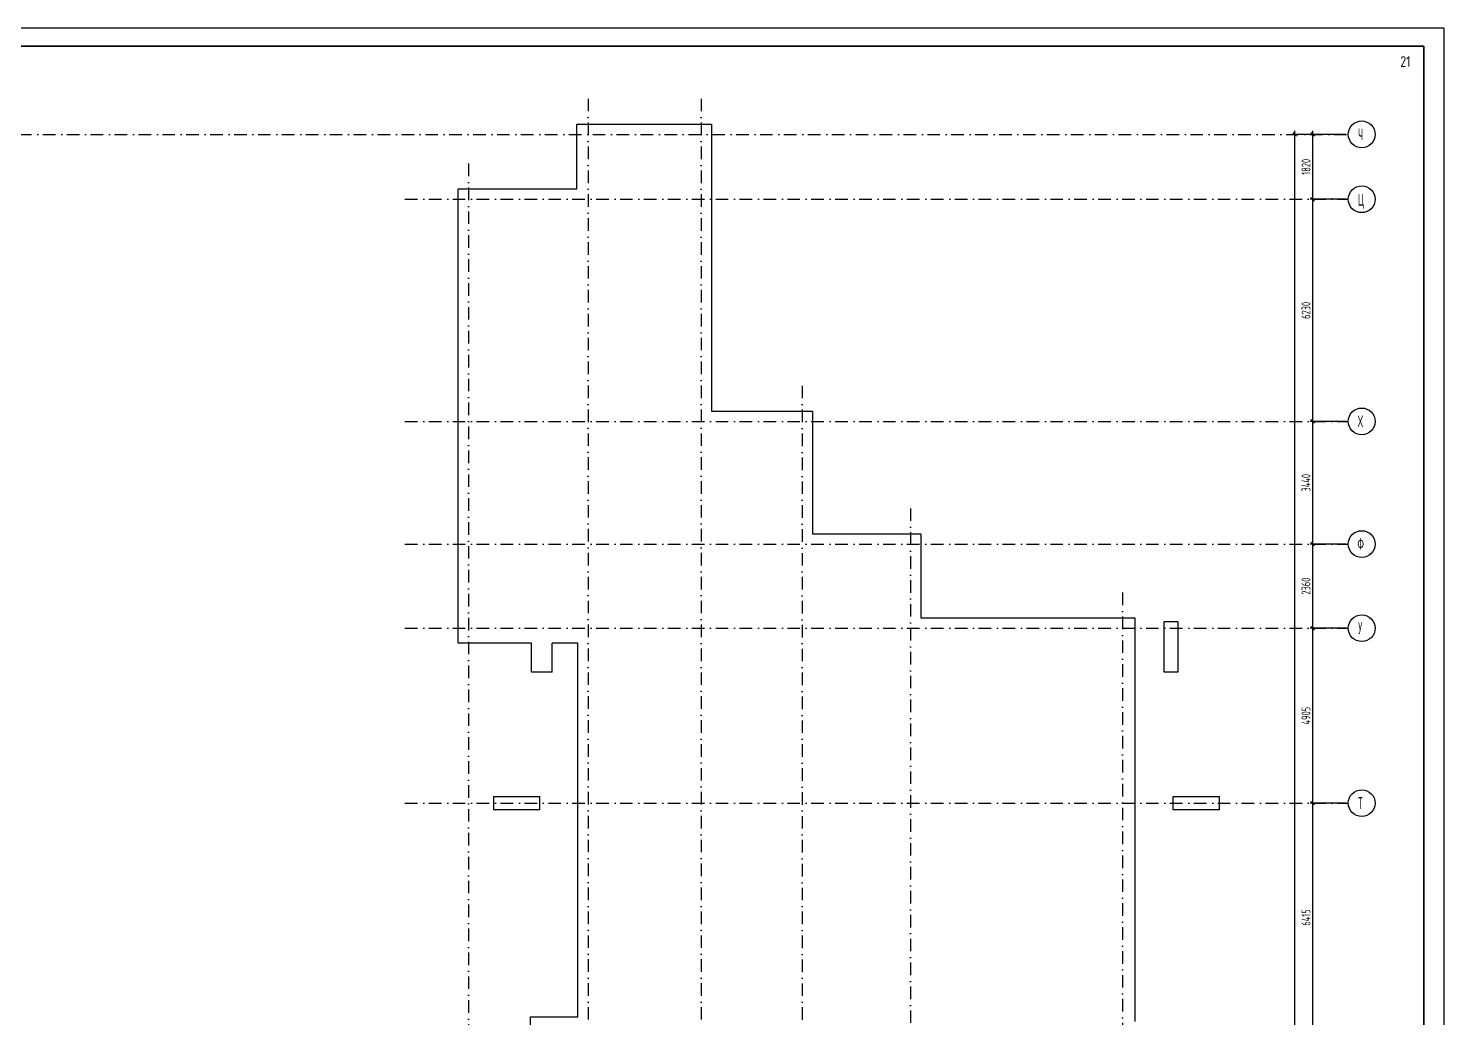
# Model space of a CAD drawing. Extents: x -1560602 to 321118, y -2308202 to -430103.
# Drawn here: x -1516129 to -1476440, y -2101237 to -2073490 of the extents above; entities that cross this region are included whole.
import ezdxf
from ezdxf.enums import TextEntityAlignment as Align

# ---------------------------------------------------------------- set-up
doc = ezdxf.new("R2010")
doc.units = 0
doc.header["$MEASUREMENT"] = 0
doc.header["$PDSIZE"] = -5
doc.linetypes.add('Dot & Dashed', pattern=[670.277762, 352.777767, -176.388884, 0, -141.111112])
doc.linetypes.add('Штрихпунктирная', pattern=[0.670278, 0.352778, -0.176389, 0, -0.141111])
doc.layers.get('0').update_dxf_attribs({"color": 255, "linetype": 'CONTINUOUS'})
doc.layers.get('Defpoints').update_dxf_attribs({"linetype": 'CONTINUOUS'})
for name, color, linetype in [('ALL', 255, 'CONTINUOUS'), ('Оси', 253, 'Dot & Dashed'), ('отделка', 240, 'CONTINUOUS')]:
    doc.layers.add(name, color=color, linetype=linetype)
doc.styles.add('GOST 2.304', font='CS_Gost2304.shx', dxfattribs={"width": 0.7})
doc.styles.get("Standard").update_dxf_attribs({"font": 'spds.shx', "width": 0.7, "height": 250})
doc.dimstyles.new('SPDS', dxfattribs={"dimscale": 100, "dimtxt": 2.5, "dimasz": 1, "dimexe": 0.75, "dimexo": 0.625, "dimtad": 1, "dimdec": 0, "dimtxsty": 'GOST 2.304', "dimblk": 'OBLIQUE', "dimcen": 2.5, "dimdle": 1, "dimadec": 0, "dimazin": 2, "dimtfac": 0.75, "dimtdec": 0, "dimtmove": 0, "dimatfit": 0, "dimfxl": 1, "dimtolj": 1, "dimarcsym": 1})

# ---------------------------------------------------------------- blocks, each defined once
blk = doc.blocks.new('ARROWHEAD_6')
at = {"color": 0, "linetype": 'Continuous', "lineweight": 0}
for p, q in [((0, 0), (-1, 0)), ((-0.5, -0.5), (0.5, 0.5))]:
    blk.add_line(p, q, dxfattribs=at)
blk = doc.blocks.new('_Oblique')
at = {"color": 0, "linetype": 'ByBlock', "lineweight": -2}
blk.add_line((-0.5, -0.5), (0.5, 0.5), dxfattribs=at)
blk = doc.blocks.new('*D355')
at = {"layer": 'Defpoints', "color": 0, "transparency": 16777216}
for p in [(-1480114, -2095220), (-1479114, -2095220), (-1479114, -2101635)]:
    blk.add_point(p, dxfattribs=at)
at = {"layer": 'отделка', "color": 0, "lineweight": -2, "transparency": 16777216}
for p, q in [((-1480114, -2101735), (-1480114, -2095120)), ((-1479177, -2095220), (-1480189, -2095220)), ((-1479177, -2101635), (-1480189, -2101635))]:
    blk.add_line(p, q, dxfattribs=at)
at = {"layer": 'отделка', "color": 0, "lineweight": -2, "transparency": 16777216, "xscale": 100, "yscale": 100, "zscale": 100}
for p, rotation in [((-1480114, -2095220), 90), ((-1480114, -2101635), 270)]:
    blk.add_blockref('_Oblique', p, dxfattribs=dict(at, rotation=rotation))
at = {"layer": 'отделка', "color": 0, "transparency": 16777216, "insert": (-1480302, -2098427), "char_height": 250, "attachment_point": 5, "rotation": 90, "style": 'GOST 2.304'}
blk.add_mtext('\\A1;6415', dxfattribs=at)
blk = doc.blocks.new('*D356')
at = {"layer": 'Defpoints', "color": 0, "transparency": 16777216}
for p in [(-1480114, -2090315), (-1479114, -2090315), (-1479114, -2095220)]:
    blk.add_point(p, dxfattribs=at)
at = {"layer": 'отделка', "color": 0, "lineweight": -2, "transparency": 16777216}
for p, q in [((-1479177, -2090315), (-1480189, -2090315)), ((-1480114, -2095320), (-1480114, -2090215)), ((-1479177, -2095220), (-1480189, -2095220))]:
    blk.add_line(p, q, dxfattribs=at)
at = {"layer": 'отделка', "color": 0, "lineweight": -2, "transparency": 16777216, "xscale": 100, "yscale": 100, "zscale": 100}
for p, rotation in [((-1480114, -2090315), 90), ((-1480114, -2095220), 270)]:
    blk.add_blockref('_Oblique', p, dxfattribs=dict(at, rotation=rotation))
at = {"layer": 'отделка', "color": 0, "transparency": 16777216, "insert": (-1480302, -2092767), "char_height": 250, "attachment_point": 5, "rotation": 90, "style": 'GOST 2.304'}
blk.add_mtext('\\A1;4905', dxfattribs=at)
blk = doc.blocks.new('*D357')
at = {"layer": 'Defpoints', "color": 0, "transparency": 16777216}
for p in [(-1480114, -2087955), (-1479114, -2087955), (-1479114, -2090315)]:
    blk.add_point(p, dxfattribs=at)
at = {"layer": 'отделка', "color": 0, "lineweight": -2, "transparency": 16777216}
for p, q in [((-1479177, -2087955), (-1480189, -2087955)), ((-1480114, -2090415), (-1480114, -2087855)), ((-1479177, -2090315), (-1480189, -2090315))]:
    blk.add_line(p, q, dxfattribs=at)
at = {"layer": 'отделка', "color": 0, "lineweight": -2, "transparency": 16777216, "xscale": 100, "yscale": 100, "zscale": 100}
for p, rotation in [((-1480114, -2087955), 90), ((-1480114, -2090315), 270)]:
    blk.add_blockref('_Oblique', p, dxfattribs=dict(at, rotation=rotation))
at = {"layer": 'отделка', "color": 0, "transparency": 16777216, "insert": (-1480302, -2089135), "char_height": 250, "attachment_point": 5, "rotation": 90, "style": 'GOST 2.304'}
blk.add_mtext('\\A1;2360', dxfattribs=at)
blk = doc.blocks.new('*D358')
at = {"layer": 'Defpoints', "color": 0, "transparency": 16777216}
for p in [(-1480114, -2084515), (-1479114, -2084515), (-1479114, -2087955)]:
    blk.add_point(p, dxfattribs=at)
at = {"layer": 'отделка', "color": 0, "lineweight": -2, "transparency": 16777216}
for p, q in [((-1480114, -2088055), (-1480114, -2084415)), ((-1479177, -2084515), (-1480189, -2084515)), ((-1479177, -2087955), (-1480189, -2087955))]:
    blk.add_line(p, q, dxfattribs=at)
at = {"layer": 'отделка', "color": 0, "lineweight": -2, "transparency": 16777216, "xscale": 100, "yscale": 100, "zscale": 100}
for p, rotation in [((-1480114, -2084515), 90), ((-1480114, -2087955), 270)]:
    blk.add_blockref('_Oblique', p, dxfattribs=dict(at, rotation=rotation))
at = {"layer": 'отделка', "color": 0, "transparency": 16777216, "insert": (-1480302, -2086235), "char_height": 250, "attachment_point": 5, "rotation": 90, "style": 'GOST 2.304'}
blk.add_mtext('\\A1;3440', dxfattribs=at)
blk = doc.blocks.new('*D359')
at = {"layer": 'Defpoints', "color": 0, "transparency": 16777216}
for p in [(-1480114, -2078285), (-1479114, -2078285), (-1479114, -2084515)]:
    blk.add_point(p, dxfattribs=at)
at = {"layer": 'отделка', "color": 0, "lineweight": -2, "transparency": 16777216}
for p, q in [((-1479177, -2078285), (-1480189, -2078285)), ((-1480114, -2084615), (-1480114, -2078185)), ((-1479177, -2084515), (-1480189, -2084515))]:
    blk.add_line(p, q, dxfattribs=at)
at = {"layer": 'отделка', "color": 0, "lineweight": -2, "transparency": 16777216, "xscale": 100, "yscale": 100, "zscale": 100}
for p, rotation in [((-1480114, -2078285), 90), ((-1480114, -2084515), 270)]:
    blk.add_blockref('_Oblique', p, dxfattribs=dict(at, rotation=rotation))
at = {"layer": 'отделка', "color": 0, "transparency": 16777216, "insert": (-1480302, -2081400), "char_height": 250, "attachment_point": 5, "rotation": 90, "style": 'GOST 2.304'}
blk.add_mtext('\\A1;6230', dxfattribs=at)
blk = doc.blocks.new('*D360')
at = {"layer": 'Defpoints', "color": 0, "transparency": 16777216}
for p in [(-1480114, -2076465), (-1479114, -2076465), (-1479114, -2078285)]:
    blk.add_point(p, dxfattribs=at)
at = {"layer": 'отделка', "color": 0, "lineweight": -2, "transparency": 16777216}
for p, q in [((-1479177, -2076465), (-1480189, -2076465)), ((-1480114, -2078385), (-1480114, -2076365)), ((-1479177, -2078285), (-1480189, -2078285))]:
    blk.add_line(p, q, dxfattribs=at)
at = {"layer": 'отделка', "color": 0, "lineweight": -2, "transparency": 16777216, "xscale": 100, "yscale": 100, "zscale": 100}
for p, rotation in [((-1480114, -2076465), 90), ((-1480114, -2078285), 270)]:
    blk.add_blockref('_Oblique', p, dxfattribs=dict(at, rotation=rotation))
at = {"layer": 'отделка', "color": 0, "transparency": 16777216, "insert": (-1480302, -2077375), "char_height": 250, "attachment_point": 5, "rotation": 90, "style": 'GOST 2.304'}
blk.add_mtext('\\A1;1820', dxfattribs=at)
blk = doc.blocks.new('*D363')
at = {"layer": 'Defpoints', "color": 0, "transparency": 16777216}
for p in [(-1480614, -2076465), (-1480114, -2076465), (-1479114, -2127925)]:
    blk.add_point(p, dxfattribs=at)
at = {"layer": 'отделка', "color": 0, "lineweight": -2, "transparency": 16777216}
for p, q in [((-1480177, -2076465), (-1480689, -2076465)), ((-1480614, -2128025), (-1480614, -2076365)), ((-1479177, -2127925), (-1480689, -2127925))]:
    blk.add_line(p, q, dxfattribs=at)
at = {"layer": 'отделка', "color": 0, "lineweight": -2, "transparency": 16777216, "xscale": 100, "yscale": 100, "zscale": 100}
for p, rotation in [((-1480614, -2076465), 90), ((-1480614, -2127925), 270)]:
    blk.add_blockref('_Oblique', p, dxfattribs=dict(at, rotation=rotation))
at = {"layer": 'отделка', "color": 0, "transparency": 16777216, "insert": (-1480802, -2102195), "char_height": 250, "attachment_point": 5, "rotation": 90, "style": 'GOST 2.304'}
blk.add_mtext('\\A1;51460', dxfattribs=at)

msp = doc.modelspace()

# ---------------------------------------------------------------- linework, layer by layer
at = {"color": 0, "lineweight": 35, "ltscale": 100}
for p, q in [((-1558501.6, -2073990.4), (-1477001.6, -2073990.4)), ((-1477001.6, -2073990.4), (-1477001.6, -2146617.3))]:
    msp.add_line(p, q, dxfattribs=at)
at = {"color": 0, "linetype": 'Continuous'}
for p, q in [((-1500744.3, -2077994.8), (-1500744.3, -2076174.8)), ((-1500744.3, -2076174.8), (-1496969.3, -2076174.8)), ((-1496969.3, -2076174.8), (-1496969.3, -2084224.8)), ((-1504079.3, -2090734.8), (-1504079.3, -2077994.8)), ((-1504079.3, -2077994.8), (-1500744.3, -2077994.8)), ((-1496969.3, -2084224.8), (-1494139.3, -2084224.8)), ((-1494139.3, -2084224.8), (-1494139.3, -2087664.8)), ((-1494139.3, -2087664.8), (-1491099.3, -2087664.8)), ((-1491099.3, -2087664.8), (-1491099.3, -2090024.8)), ((-1491099.3, -2090024.8), (-1485099.3, -2090024.8)), ((-1485099.3, -2090024.8), (-1485099.3, -2101344.8)), ((-1484279.3, -2091544.8), (-1484279.3, -2090124.8)), ((-1484279.3, -2090124.8), (-1483899.3, -2090124.8)), ((-1483899.3, -2090124.8), (-1483899.3, -2091544.8)), ((-1502019.3, -2090734.8), (-1504079.3, -2090734.8)), ((-1502019.3, -2091544.8), (-1502019.3, -2090734.8)), ((-1500719.3, -2090734.8), (-1501439.3, -2090734.8)), ((-1501439.3, -2091544.8), (-1501439.3, -2090734.8)), ((-1500719.3, -2101214.8), (-1500719.3, -2090734.8)), ((-1501439.3, -2091544.8), (-1502019.3, -2091544.8)), ((-1483899.3, -2091544.8), (-1484279.3, -2091544.8)), ((-1503079.3, -2095409.8), (-1503079.3, -2095029.8)), ((-1503079.3, -2095029.8), (-1501789.3, -2095029.8)), ((-1501789.3, -2095409.8), (-1501789.3, -2095029.8)), ((-1484029.3, -2095029.8), (-1482739.3, -2095029.8)), ((-1484029.3, -2095409.8), (-1484029.3, -2095029.8)), ((-1482739.3, -2095029.8), (-1482739.3, -2095409.8)), ((-1501789.3, -2095409.8), (-1503079.3, -2095409.8)), ((-1482739.3, -2095409.8), (-1484029.3, -2095409.8)), ((-1502049.3, -2101924.8), (-1502049.3, -2101214.8)), ((-1502049.3, -2101214.8), (-1500719.3, -2101214.8))]:
    msp.add_line(p, q, dxfattribs=at)
at = {"layer": 'Defpoints', "color": 0, "linetype": 'Continuous', "ltscale": 100}
for q in [(-1560601.6, -2073490.4), (-1476440.2, -2147148.6)]:
    msp.add_line((-1476440.2, -2073490.4), q, dxfattribs=at)
at = {"layer": 'Оси', "color": 0, "linetype": 'Штрихпунктирная', "lineweight": -3, "ltscale": 1000}
for p, q in [((-1500429.3, -2075464.8), (-1500429.3, -2120572.2)), ((-1497259.3, -2075464.8), (-1497259.3, -2128922.6)), ((-1556614.6, -2076464.8), (-1479114.3, -2076464.8)), ((-1503789.3, -2077284.8), (-1503789.3, -2121201.6)), ((-1505569.2, -2078284.8), (-1479114.3, -2078284.8)), ((-1494429.3, -2083514.8), (-1494429.3, -2103604.7)), ((-1505569.2, -2084514.8), (-1479114.3, -2084514.8)), ((-1491389.3, -2086954.8), (-1491389.3, -2129560.8)), ((-1505569.2, -2087954.8), (-1479114.3, -2087954.8)), ((-1485449.3, -2089314.8), (-1485449.3, -2132549.8)), ((-1505569.2, -2090314.8), (-1479114.3, -2090314.8)), ((-1505569.2, -2095219.8), (-1479114.3, -2095219.8))]:
    msp.add_line(p, q, dxfattribs=at)
at = {"layer": 'Оси', "color": 0, "linetype": 'Continuous', "ltscale": 100}
for centre in [(-1478739.3, -2076464.8), (-1478739.3, -2078284.8), (-1478739.3, -2084514.8), (-1478739.3, -2087954.8), (-1478739.3, -2090314.8), (-1478739.3, -2095219.8)]:
    msp.add_circle(centre, 375, dxfattribs=at)

# ---------------------------------------------------------------- block references
at = {"layer": 'Оси', "color": 0, "xscale": 0.1425, "yscale": 0.1425, "zscale": 0.1425, "rotation": 90}
msp.add_blockref('ARROWHEAD_6', (-1479489.3, -2076464.8), dxfattribs=at)

# ---------------------------------------------------------------- texts
at = {"layer": 'ALL', "color": 0, "ltscale": 3}
msp.add_text('21', height=300, dxfattribs=at).set_placement((-1477514.2, -2074422, 0), align=Align.MIDDLE_CENTER)
at = {"layer": 'Оси', "color": 0, "linetype": 'Continuous', "width": 0.7}
for s, p in [('Ч', (-1478837.5, -2076628)), ('Ц', (-1478849, -2078461.3)), ('Х', (-1478849, -2084678)), ('Ф', (-1478860.6, -2088118)), ('У', (-1478837.5, -2090480.3)), ('Т', (-1478843.3, -2095383))]:
    msp.add_text(s, height=330, dxfattribs=at).set_placement(p)

# ---------------------------------------------------------------- dimensions: what is measured, and where the dimension line sits
at = {"layer": 'отделка', "color": 0}
for base, p1, p2, picture, middle in [((-1480614.3, -2076464.8), (-1479114.3, -2127924.8), (-1480114.3, -2076464.8), '*D363', (-1480801.8, -2102194.8)), ((-1480114.3, -2076464.8), (-1479114.3, -2078284.9), (-1479114.3, -2076464.8), '*D360', (-1480301.8, -2077374.8)), ((-1480114.3, -2078284.9), (-1479114.3, -2084514.8), (-1479114.3, -2078284.9), '*D359', (-1480301.8, -2081399.8)), ((-1480114.3, -2084514.9), (-1479114.3, -2087954.8), (-1479114.3, -2084514.9), '*D358', (-1480301.8, -2086234.8)), ((-1480114.3, -2087954.9), (-1479114.3, -2090314.9), (-1479114.3, -2087954.9), '*D357', (-1480301.8, -2089134.9)), ((-1480114.3, -2090314.9), (-1479114.3, -2095219.8), (-1479114.3, -2090314.9), '*D356', (-1480301.8, -2092767.3)), ((-1480114.3, -2095219.9), (-1479114.3, -2101634.8), (-1479114.3, -2095219.9), '*D355', (-1480301.8, -2098427.3))]:
    dim = msp.add_linear_dim(base=base, p1=p1, p2=p2, angle=90, dimstyle='SPDS', override={"dimscale": 100, "dimlfac": 1, "dimtxsty": 'GOST 2.304', "dimtolj": 1}, dxfattribs=at)
    dim.commit()
    dim.dimension.update_dxf_attribs({"geometry": picture, "text_midpoint": middle})

doc.saveas('drawing.dxf')
